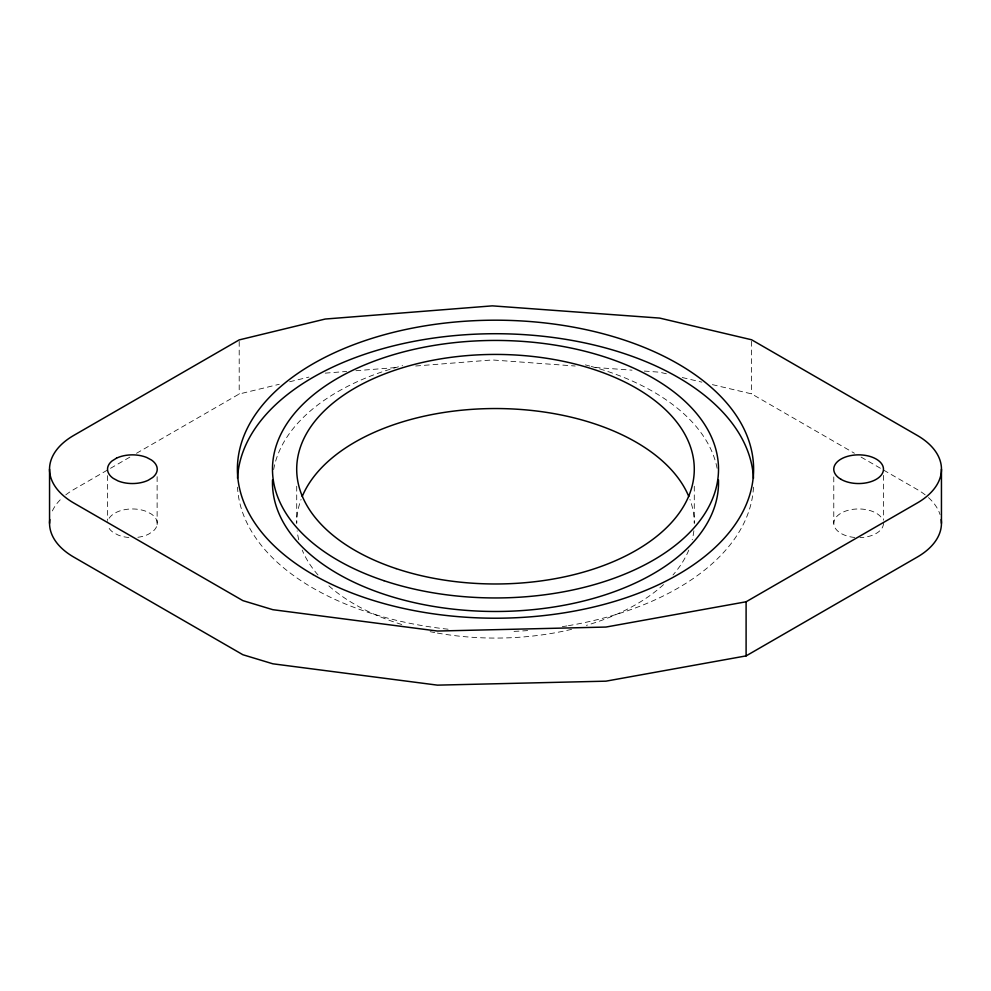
<?xml version="1.0" encoding="UTF-8"?>
<svg xmlns="http://www.w3.org/2000/svg" width="991" height="991" viewBox="0 0 991 991"><rect width="100%" height="100%" fill="white"/><g stroke="black" fill="none" stroke-linecap="round" stroke-linejoin="round"><path stroke-width="0.74" stroke-dasharray="4.96 3.72" d="M129.833 457.148L73.805 489.492A82.823 47.816 0 0 0 63.511 496.739M136.498 453.296L239.203 393.997L279.251 384.285M289.632 381.77L308.907 377.1M325.221 373.136L346.689 371.452M355.88 370.721L395.743 367.574M415.675 366.001L492.329 359.956L575.214 366.013M595.17 367.475L632.01 370.176M644.299 371.068L659.647 372.195L668.69 374.325M682.254 377.521L701.839 382.142M712.393 384.632L751.574 393.873L854.415 453.246M861.092 457.099L917.195 489.492A82.823 47.816 0 0 1 927.489 496.739M883.477 475.383L883.477 520.213M833.778 476.931L833.778 523.31M751.574 341.313L751.574 393.873M694.282 486.209L694.282 523.31A198.782 114.77 0 0 0 689.934 499.414M296.718 486.209L296.718 523.31A198.782 114.77 0 0 1 301.066 499.414M239.203 341.437L239.203 393.997M157.123 476.671L157.123 524.598M107.635 475.643L107.635 520.461M137.885 537.295A24.849 14.345 0 0 0 148.291 534.322L152.688 531.572A24.849 14.345 0 0 0 151.462 514.118L146.693 511.579A24.849 14.345 0 0 0 116.467 512.285L112.07 515.047A24.849 14.345 0 0 0 107.635 522.009M128.855 537.506A24.849 14.345 0 0 1 118.065 535.029L113.296 532.489A24.849 14.345 0 0 1 107.895 525.75M883.477 523.31A24.849 14.345 0 0 1 859.915 537.63M854.738 537.469A24.849 14.345 0 0 1 833.778 523.05A24.849 14.345 0 0 1 855.592 509.064A24.849 14.345 0 0 1 882.622 519.594M693.861 530.78A198.782 114.77 0 0 1 692.226 539.785M688.782 550.116A198.782 114.77 0 0 1 673 574.966M663.536 584.616A198.782 114.77 0 0 1 586.375 625.383M571.572 629.335A198.782 114.77 0 0 1 436.288 632.865M434.739 632.58A198.782 114.77 0 0 1 430.119 631.688M401.751 624.503A198.782 114.77 0 0 1 327.464 584.616M318 574.966A198.782 114.77 0 0 1 302.218 550.116M298.774 539.785A198.782 114.77 0 0 1 297.139 530.78M928.48 497.606A82.823 47.816 0 0 1 940.063 514.589M52.374 510.922A82.823 47.816 0 0 1 62.52 497.606M753.482 487.188A258.106 149.009 0 0 1 568.45 625.668M566.914 625.928A258.106 149.009 0 0 1 562.306 626.659M527.658 630.586A258.106 149.009 0 0 1 512.31 631.428M448.093 629.211A258.106 149.009 0 0 1 237.518 487.188M273.652 469.585A223.012 128.756 0 0 1 402.68 365.654M585.347 364.886A223.012 128.756 0 0 1 589.794 366.051M591.268 366.447A223.012 128.756 0 0 1 717.348 469.585"/><path stroke-width="1.49" d="M746.099 601.785L917.195 503.019A82.823 47.816 0 0 0 917.195 435.383L751.574 339.764L659.647 318.086L492.329 305.86L325.221 319.04L239.203 339.901L73.805 435.383A82.823 47.816 0 0 0 73.805 503.019L242.894 600.633L272.872 609.7L437.427 631.044L605.947 627.055L746.099 601.785L746.099 655.893L605.947 681.164L437.427 685.14L272.872 663.809L242.894 654.741L73.805 557.115A82.823 47.816 0 0 1 49.81 519.557M746.099 655.893L917.195 557.115A82.823 47.816 0 0 0 941.19 519.557M941.45 469.201L941.45 523.31M49.55 469.201L49.55 523.31M302.218 496.491A198.782 114.77 0 0 1 495.5 408.54A198.782 114.77 0 0 1 688.782 496.491M237.518 478.257A258.106 149.009 0 0 1 495.5 333.719A258.106 149.009 0 0 1 753.482 478.257M718.463 479.817A223.012 128.756 0 0 1 495.5 611.484A223.012 128.756 0 0 1 272.537 479.817M116.467 458.189L112.07 460.939A24.849 14.345 0 0 0 113.296 478.393L118.065 480.932A24.849 14.345 0 0 0 148.291 480.214L152.688 477.464A24.849 14.345 0 0 0 151.462 460.01L146.693 457.47A24.849 14.345 0 0 0 116.467 458.189M396.103 568.599A198.782 114.77 0 0 0 694.282 469.201A198.782 114.77 0 0 0 396.103 369.804A198.782 114.77 0 0 0 396.103 568.599M841.049 479.347A24.849 14.345 0 0 0 882.622 472.918A24.849 14.345 0 0 0 852.186 455.34A24.849 14.345 0 0 0 841.049 479.347M312.995 574.569A258.106 149.009 0 0 0 744.811 507.764A258.106 149.009 0 0 0 428.694 325.271A258.106 149.009 0 0 0 312.995 574.569M383.988 580.701A223.012 128.756 0 0 0 718.512 469.201A223.012 128.756 0 0 0 383.988 357.689A223.012 128.756 0 0 0 383.988 580.701"/></g></svg>
